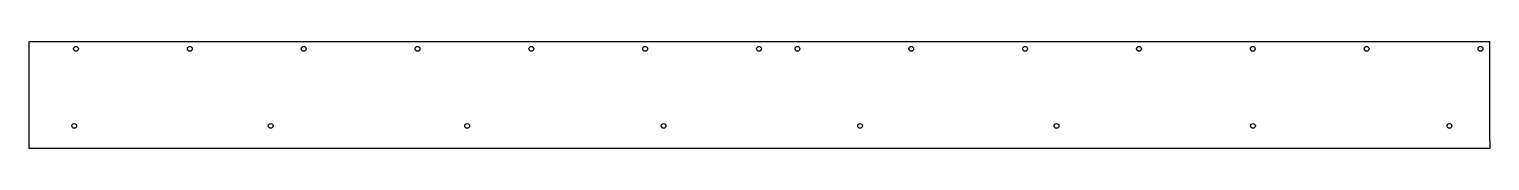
# Model space of a CAD drawing. Extents: x 0 to 77, y 0 to 5.6.
import ezdxf

# ---------------------------------------------------------------- set-up
doc = ezdxf.new("R2010")
doc.units = 0
doc.header["$LTSCALE"] = 1.21
doc.layers.get('0').update_dxf_attribs({"linetype": 'CONTINUOUS'})
doc.layers.add('DTM_AXES', color=7, linetype='CONTINUOUS')
doc.layers.add('DTM_SURFS', color=7, linetype='CONTINUOUS')

msp = doc.modelspace()

# ---------------------------------------------------------------- linework, layer by layer
at = {"color": 3, "linetype": 'CONTINUOUS'}
for p, q in [((0, 0.473), (0, 1.843)), ((76.98, 0.473), (76.98, 1.843)), ((0, 0), (0, 0.399)), ((76.98, 0), (0, 0)), ((76.98, 0.399), (76.98, 0))]:
    msp.add_line(p, q, dxfattribs=at)
at = {"layer": 'DTM_AXES', "color": 3, "linetype": 'CONTINUOUS'}
for p, q in [((0, 3.639), (0, 3.713)), ((76.98, 3.639), (76.98, 3.713)), ((0, 2.306), (0, 2.38)), ((76.98, 2.306), (76.98, 2.38)), ((0, 1.843), (0, 1.917)), ((76.98, 1.843), (76.98, 1.917)), ((0, 0.399), (0, 0.473)), ((76.98, 0.399), (76.98, 0.473))]:
    msp.add_line(p, q, dxfattribs=at)
for centre in [(2.465, 5.243), (8.465, 5.243), (14.465, 5.243), (20.465, 5.243), (26.465, 5.243), (32.465, 5.243), (38.465, 5.243), (40.49, 5.243), (46.49, 5.243), (52.49, 5.243), (58.49, 5.243), (64.49, 5.243), (70.49, 5.243), (76.49, 5.243), (2.373, 1.183), (12.727, 1.183), (23.082, 1.183), (33.436, 1.183), (43.79, 1.183), (54.144, 1.183), (64.499, 1.183), (74.853, 1.183)]:
    msp.add_circle(centre, 0.125, dxfattribs=at)
at = {"layer": 'DTM_SURFS', "color": 3, "linetype": 'CONTINUOUS'}
for p, q in [((0, 3.713), (0, 5.623)), ((0, 5.623), (76.98, 5.623)), ((76.98, 3.713), (76.98, 5.623)), ((0, 2.38), (0, 3.639)), ((76.98, 2.38), (76.98, 3.639)), ((0, 1.917), (0, 2.306)), ((76.98, 1.917), (76.98, 2.306))]:
    msp.add_line(p, q, dxfattribs=at)

doc.saveas('drawing.dxf')
